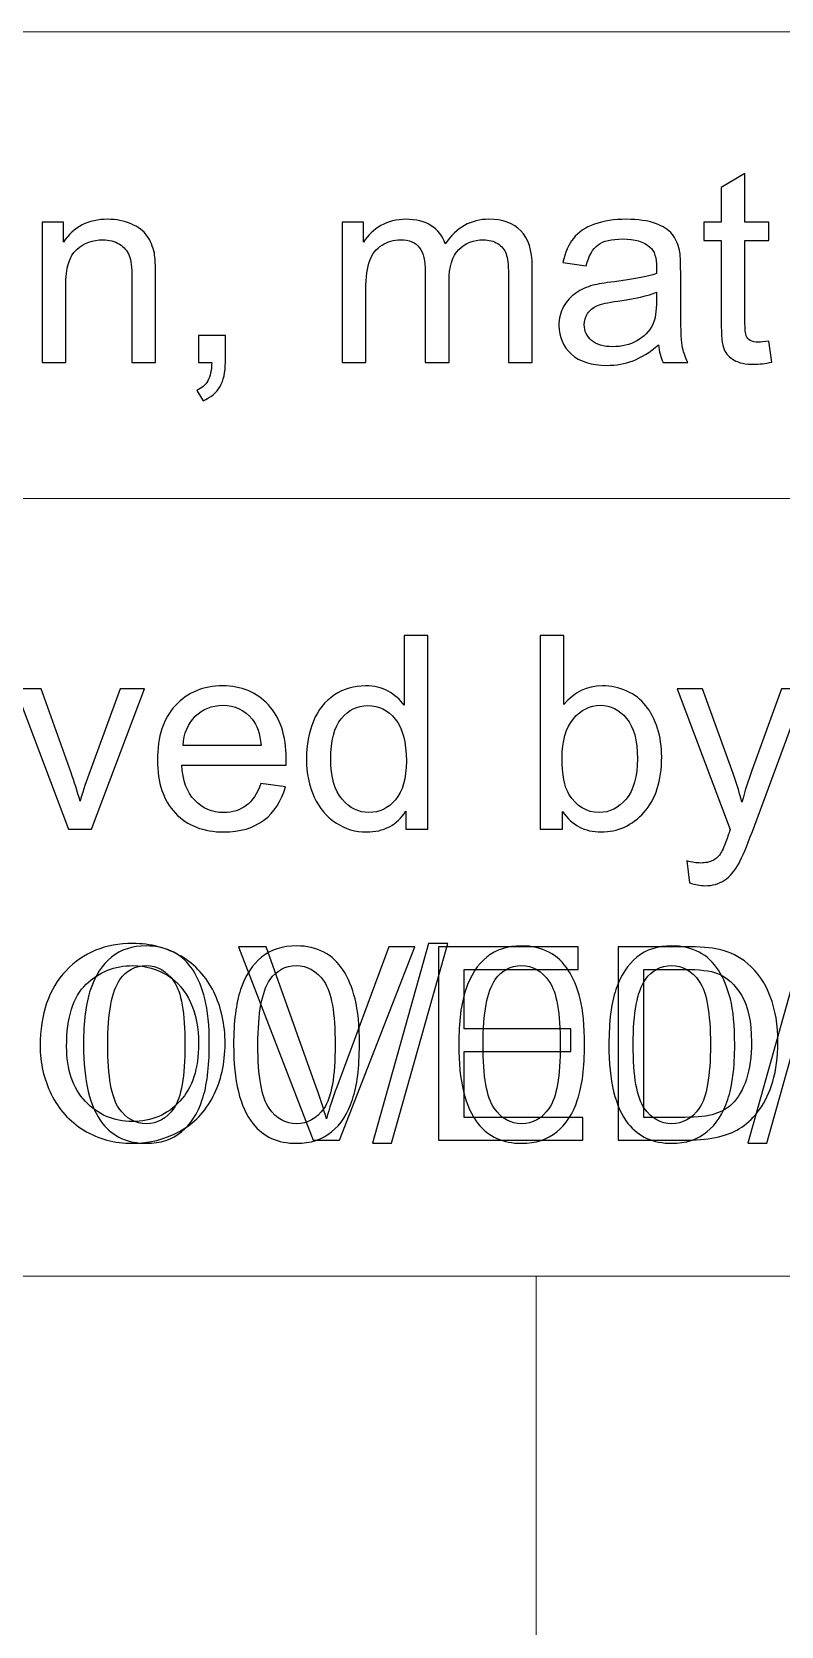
# Model space of a CAD drawing. Header units: centimetres. Extents: x -52 to 52, y -48 to 48.
# Drawn here: x 19.814 to 20.777, y -44.655 to -42.605 of the extents above; entities that cross this region are included whole.
import ezdxf

# ---------------------------------------------------------------- set-up
doc = ezdxf.new("R2010")
doc.units = ezdxf.units.CM
doc.header["$MEASUREMENT"] = 0
doc.layers.add('Title Block', color=7, linetype='Continuous')

msp = doc.modelspace()

# ---------------------------------------------------------------- linework, layer by layer
at = {"layer": 'Title Block', "lineweight": 9}
for points in [[(12.96203, -42.6054), (12.96203, -42.6054), (29.96203, -42.6054), (29.96203, -42.6054)], [(12.96203, -43.2054), (12.96203, -43.2054), (29.96203, -43.2054), (29.96203, -43.2054)], [(12.96203, -44.2054), (12.96203, -44.2054), (29.96203, -44.2054), (29.96203, -44.2054)], [(20.46203, -46.2054), (20.46203, -46.2054), (20.46203, -44.2054), (20.46203, -44.2054)]]:
    msp.add_open_spline(points, degree=3, dxfattribs=at)
at = {"layer": 'Title Block'}
for points, knots in [([(20.76134, -43.00314), (20.76134, -43.00314), (20.7655, -43.03011), (20.7655, -43.03011), (20.75694, -43.0319), (20.74924, -43.03283), (20.74253, -43.03283), (20.73147, -43.03283), (20.72291, -43.03109), (20.71678, -43.02756), (20.7107, -43.02403), (20.70642, -43.01946), (20.70393, -43.01373), (20.70144, -43.008), (20.70022, -42.99597), (20.70022, -42.97762), (20.70022, -42.97762), (20.70022, -42.8738), (20.70022, -42.8738), (20.70022, -42.8738), (20.67766, -42.8738), (20.67766, -42.8738), (20.67766, -42.8738), (20.67766, -42.85019), (20.67766, -42.85019), (20.67766, -42.85019), (20.70022, -42.85019), (20.70022, -42.85019), (20.70022, -42.85019), (20.70022, -42.80563), (20.70022, -42.80563), (20.70022, -42.80563), (20.73078, -42.78729), (20.73078, -42.78729), (20.73078, -42.78729), (20.73078, -42.85019), (20.73078, -42.85019), (20.73078, -42.85019), (20.76134, -42.85019), (20.76134, -42.85019), (20.76134, -42.85019), (20.76134, -42.8738), (20.76134, -42.8738), (20.76134, -42.8738), (20.73078, -42.8738), (20.73078, -42.8738), (20.73078, -42.8738), (20.73078, -42.97936), (20.73078, -42.97936), (20.73078, -42.9881), (20.7313, -42.99371), (20.7324, -42.9962), (20.73344, -42.99869), (20.73518, -43.00065), (20.73761, -43.00216), (20.74004, -43.00361), (20.74351, -43.00436), (20.74803, -43.00436), (20.75138, -43.00436), (20.75584, -43.00395), (20.76134, -43.00314)], [0, 0, 0, 0, 0.05, 0.05, 0.05, 0.1, 0.1, 0.1, 0.15, 0.15, 0.15, 0.2, 0.2, 0.2, 0.25, 0.25, 0.25, 0.3, 0.3, 0.3, 0.35, 0.35, 0.35, 0.4, 0.4, 0.4, 0.45, 0.45, 0.45, 0.5, 0.5, 0.5, 0.55, 0.55, 0.55, 0.6, 0.6, 0.6, 0.65, 0.65, 0.65, 0.7, 0.7, 0.7, 0.75, 0.75, 0.75, 0.8, 0.8, 0.8, 0.85, 0.85, 0.85, 0.9, 0.9, 0.9, 0.95, 0.95, 0.95, 1, 1, 1, 1]), ([(19.82663, -43.0304), (19.82663, -43.0304), (19.82663, -42.85019), (19.82663, -42.85019), (19.82663, -42.85019), (19.85406, -42.85019), (19.85406, -42.85019), (19.85406, -42.85019), (19.85406, -42.87577), (19.85406, -42.87577), (19.86725, -42.85615), (19.88635, -42.84637), (19.91129, -42.84637), (19.92217, -42.84637), (19.93212, -42.84834), (19.94121, -42.85222), (19.95029, -42.8561), (19.95712, -42.86125), (19.96164, -42.86755), (19.96615, -42.87386), (19.96933, -42.88138), (19.97113, -42.89007), (19.97223, -42.89574), (19.97281, -42.90563), (19.97281, -42.91975), (19.97281, -42.91975), (19.97281, -43.0304), (19.97281, -43.0304), (19.97281, -43.0304), (19.94225, -43.0304), (19.94225, -43.0304), (19.94225, -43.0304), (19.94225, -42.92091), (19.94225, -42.92091), (19.94225, -42.90847), (19.94109, -42.89915), (19.93872, -42.89302), (19.93635, -42.88688), (19.93212, -42.88196), (19.92611, -42.87826), (19.92009, -42.87461), (19.91297, -42.87276), (19.90487, -42.87276), (19.8919, -42.87276), (19.88073, -42.87687), (19.8713, -42.88515), (19.86187, -42.89336), (19.85718, -42.90905), (19.85718, -42.93208), (19.85718, -42.93208), (19.85718, -43.0304), (19.85718, -43.0304), (19.85718, -43.0304), (19.82663, -43.0304), (19.82663, -43.0304)], [0, 0, 0, 0, 0.0555556, 0.0555556, 0.0555556, 0.1111111, 0.1111111, 0.1111111, 0.1666667, 0.1666667, 0.1666667, 0.2222222, 0.2222222, 0.2222222, 0.2777778, 0.2777778, 0.2777778, 0.3333333, 0.3333333, 0.3333333, 0.3888889, 0.3888889, 0.3888889, 0.4444444, 0.4444444, 0.4444444, 0.5, 0.5, 0.5, 0.5555556, 0.5555556, 0.5555556, 0.6111111, 0.6111111, 0.6111111, 0.6666667, 0.6666667, 0.6666667, 0.7222222, 0.7222222, 0.7222222, 0.7777778, 0.7777778, 0.7777778, 0.8333333, 0.8333333, 0.8333333, 0.8888889, 0.8888889, 0.8888889, 0.9444444, 0.9444444, 0.9444444, 1, 1, 1, 1]), ([(20.21268, -43.0304), (20.21268, -43.0304), (20.21268, -42.85019), (20.21268, -42.85019), (20.21268, -42.85019), (20.24011, -42.85019), (20.24011, -42.85019), (20.24011, -42.85019), (20.24011, -42.87566), (20.24011, -42.87566), (20.24572, -42.86686), (20.25324, -42.85974), (20.26262, -42.85442), (20.27199, -42.84904), (20.28264, -42.84637), (20.29462, -42.84637), (20.30793, -42.84637), (20.31887, -42.84915), (20.32737, -42.85465), (20.33588, -42.8602), (20.3419, -42.8679), (20.34537, -42.87785), (20.35972, -42.85685), (20.3783, -42.84637), (20.40122, -42.84637), (20.41916, -42.84637), (20.43299, -42.85129), (20.44259, -42.86119), (20.45226, -42.87108), (20.45712, -42.8863), (20.45712, -42.90685), (20.45712, -42.90685), (20.45712, -43.0304), (20.45712, -43.0304), (20.45712, -43.0304), (20.42656, -43.0304), (20.42656, -43.0304), (20.42656, -43.0304), (20.42656, -42.91697), (20.42656, -42.91697), (20.42656, -42.90482), (20.42552, -42.89603), (20.42355, -42.89064), (20.42159, -42.88526), (20.418, -42.88098), (20.41273, -42.87768), (20.40752, -42.87438), (20.40139, -42.87276), (20.39439, -42.87276), (20.38166, -42.87276), (20.37112, -42.87699), (20.36273, -42.88538), (20.35434, -42.89383), (20.35018, -42.90731), (20.35018, -42.92583), (20.35018, -42.92583), (20.35018, -43.0304), (20.35018, -43.0304), (20.35018, -43.0304), (20.31962, -43.0304), (20.31962, -43.0304), (20.31962, -43.0304), (20.31962, -42.91344), (20.31962, -42.91344), (20.31962, -42.8999), (20.31713, -42.88972), (20.31216, -42.88295), (20.30718, -42.87618), (20.29902, -42.87276), (20.28773, -42.87276), (20.27917, -42.87276), (20.27124, -42.87502), (20.26395, -42.87953), (20.25666, -42.88405), (20.25139, -42.89064), (20.24809, -42.89938), (20.24485, -42.90806), (20.24323, -42.92062), (20.24323, -42.937), (20.24323, -42.937), (20.24323, -43.0304), (20.24323, -43.0304), (20.24323, -43.0304), (20.21268, -43.0304), (20.21268, -43.0304)], [0, 0, 0, 0, 0.0357143, 0.0357143, 0.0357143, 0.0714286, 0.0714286, 0.0714286, 0.1071429, 0.1071429, 0.1071429, 0.1428571, 0.1428571, 0.1428571, 0.1785714, 0.1785714, 0.1785714, 0.2142857, 0.2142857, 0.2142857, 0.25, 0.25, 0.25, 0.2857143, 0.2857143, 0.2857143, 0.3214286, 0.3214286, 0.3214286, 0.3571429, 0.3571429, 0.3571429, 0.3928571, 0.3928571, 0.3928571, 0.4285714, 0.4285714, 0.4285714, 0.4642857, 0.4642857, 0.4642857, 0.5, 0.5, 0.5, 0.5357143, 0.5357143, 0.5357143, 0.5714286, 0.5714286, 0.5714286, 0.6071429, 0.6071429, 0.6071429, 0.6428571, 0.6428571, 0.6428571, 0.6785714, 0.6785714, 0.6785714, 0.7142857, 0.7142857, 0.7142857, 0.75, 0.75, 0.75, 0.7857143, 0.7857143, 0.7857143, 0.8214286, 0.8214286, 0.8214286, 0.8571429, 0.8571429, 0.8571429, 0.8928571, 0.8928571, 0.8928571, 0.9285714, 0.9285714, 0.9285714, 0.9642857, 0.9642857, 0.9642857, 1, 1, 1, 1]), ([(20.61961, -43.00783), (20.60827, -43.01749), (20.59733, -43.02427), (20.58686, -43.02826), (20.57639, -43.03225), (20.56516, -43.03422), (20.55312, -43.03422), (20.53333, -43.03422), (20.51811, -43.02942), (20.50746, -43.01975), (20.49681, -43.01015), (20.49149, -42.99782), (20.49149, -42.98283), (20.49149, -42.97403), (20.49352, -42.96599), (20.49751, -42.9587), (20.50156, -42.95141), (20.50683, -42.94562), (20.51331, -42.94122), (20.51985, -42.93682), (20.52714, -42.93347), (20.5353, -42.93121), (20.54132, -42.92965), (20.5504, -42.92814), (20.5625, -42.92664), (20.58715, -42.92375), (20.60538, -42.92022), (20.61701, -42.91616), (20.61713, -42.912), (20.61718, -42.90934), (20.61718, -42.90824), (20.61718, -42.89585), (20.61429, -42.88711), (20.6085, -42.88202), (20.60069, -42.87513), (20.58906, -42.87172), (20.57367, -42.87172), (20.55926, -42.87172), (20.54861, -42.87427), (20.54178, -42.8793), (20.53489, -42.88434), (20.52986, -42.89325), (20.52656, -42.9061), (20.52656, -42.9061), (20.4967, -42.90193), (20.4967, -42.90193), (20.49942, -42.88914), (20.50387, -42.87878), (20.51012, -42.87091), (20.51637, -42.86304), (20.5254, -42.85702), (20.53721, -42.85274), (20.54895, -42.84851), (20.56267, -42.84637), (20.57818, -42.84637), (20.59357, -42.84637), (20.60613, -42.84817), (20.61579, -42.85181), (20.6254, -42.85546), (20.63252, -42.85997), (20.63703, -42.86547), (20.64155, -42.87097), (20.64473, -42.87791), (20.64658, -42.8863), (20.64757, -42.89151), (20.64809, -42.90089), (20.64809, -42.91437), (20.64809, -42.91437), (20.64809, -42.95488), (20.64809, -42.95488), (20.64809, -42.98318), (20.64872, -43.00106), (20.65, -43.00864), (20.65121, -43.01622), (20.65376, -43.02346), (20.65746, -43.0304), (20.65746, -43.0304), (20.62552, -43.0304), (20.62552, -43.0304), (20.62245, -43.02398), (20.62048, -43.01645), (20.61961, -43.00783)], [0, 0, 0, 0, 0.037037, 0.037037, 0.037037, 0.0740741, 0.0740741, 0.0740741, 0.1111111, 0.1111111, 0.1111111, 0.1481481, 0.1481481, 0.1481481, 0.1851852, 0.1851852, 0.1851852, 0.2222222, 0.2222222, 0.2222222, 0.2592593, 0.2592593, 0.2592593, 0.2962963, 0.2962963, 0.2962963, 0.3333333, 0.3333333, 0.3333333, 0.3703704, 0.3703704, 0.3703704, 0.4074074, 0.4074074, 0.4074074, 0.4444444, 0.4444444, 0.4444444, 0.4814815, 0.4814815, 0.4814815, 0.5185185, 0.5185185, 0.5185185, 0.5555556, 0.5555556, 0.5555556, 0.5925926, 0.5925926, 0.5925926, 0.6296296, 0.6296296, 0.6296296, 0.6666667, 0.6666667, 0.6666667, 0.7037037, 0.7037037, 0.7037037, 0.7407407, 0.7407407, 0.7407407, 0.7777778, 0.7777778, 0.7777778, 0.8148148, 0.8148148, 0.8148148, 0.8518519, 0.8518519, 0.8518519, 0.8888889, 0.8888889, 0.8888889, 0.9259259, 0.9259259, 0.9259259, 0.962963, 0.962963, 0.962963, 1, 1, 1, 1]), ([(20.61718, -42.94012), (20.60607, -42.94464), (20.58941, -42.94846), (20.56718, -42.95158), (20.55457, -42.95338), (20.54566, -42.9554), (20.54045, -42.95766), (20.53524, -42.95991), (20.53125, -42.96321), (20.52841, -42.9675), (20.52558, -42.97184), (20.52413, -42.97664), (20.52413, -42.98196), (20.52413, -42.99001), (20.5272, -42.99678), (20.53339, -43.00216), (20.53958, -43.00754), (20.54861, -43.01026), (20.56047, -43.01026), (20.57222, -43.01026), (20.58269, -43.00771), (20.59189, -43.00256), (20.60104, -42.99747), (20.60781, -42.99047), (20.61209, -42.98162), (20.61539, -42.97473), (20.61701, -42.9646), (20.61701, -42.95123), (20.61701, -42.95123), (20.61718, -42.94012), (20.61718, -42.94012)], [0, 0, 0, 0, 0.1, 0.1, 0.1, 0.2, 0.2, 0.2, 0.3, 0.3, 0.3, 0.4, 0.4, 0.4, 0.5, 0.5, 0.5, 0.6, 0.6, 0.6, 0.7, 0.7, 0.7, 0.8, 0.8, 0.8, 0.9, 0.9, 0.9, 1, 1, 1, 1]), ([(20.02772, -43.0304), (20.02772, -43.0304), (20.02772, -42.99568), (20.02772, -42.99568), (20.02772, -42.99568), (20.06244, -42.99568), (20.06244, -42.99568), (20.06244, -42.99568), (20.06244, -43.0304), (20.06244, -43.0304), (20.06244, -43.04319), (20.06019, -43.05355), (20.05562, -43.06142), (20.0511, -43.06929), (20.04387, -43.07542), (20.03397, -43.07971), (20.03397, -43.07971), (20.02564, -43.06651), (20.02564, -43.06651), (20.03212, -43.06368), (20.03687, -43.05951), (20.03988, -43.05407), (20.04294, -43.04857), (20.04468, -43.0407), (20.04503, -43.0304), (20.04503, -43.0304), (20.02772, -43.0304), (20.02772, -43.0304)], [0, 0, 0, 0, 0.1111111, 0.1111111, 0.1111111, 0.2222222, 0.2222222, 0.2222222, 0.3333333, 0.3333333, 0.3333333, 0.4444444, 0.4444444, 0.4444444, 0.5555556, 0.5555556, 0.5555556, 0.6666667, 0.6666667, 0.6666667, 0.7777778, 0.7777778, 0.7777778, 0.8888889, 0.8888889, 0.8888889, 1, 1, 1, 1]), ([(20.29454, -43.6304), (20.29454, -43.6304), (20.29454, -43.60754), (20.29454, -43.60754), (20.28313, -43.62531), (20.26635, -43.63422), (20.24419, -43.63422), (20.22984, -43.63422), (20.21664, -43.63028), (20.20466, -43.62236), (20.19263, -43.61449), (20.18331, -43.60343), (20.17665, -43.58931), (20.17006, -43.57513), (20.16676, -43.55887), (20.16676, -43.54047), (20.16676, -43.52253), (20.16977, -43.50627), (20.17573, -43.49163), (20.18175, -43.47704), (20.19072, -43.46582), (20.2027, -43.45806), (20.21462, -43.45025), (20.22804, -43.44637), (20.2428, -43.44637), (20.25368, -43.44637), (20.26334, -43.44869), (20.27179, -43.45326), (20.28024, -43.45783), (20.28713, -43.46385), (20.29245, -43.4712), (20.29245, -43.4712), (20.29245, -43.38179), (20.29245, -43.38179), (20.29245, -43.38179), (20.32301, -43.38179), (20.32301, -43.38179), (20.32301, -43.38179), (20.32301, -43.6304), (20.32301, -43.6304), (20.32301, -43.6304), (20.29454, -43.6304), (20.29454, -43.6304)], [0, 0, 0, 0, 0.0714286, 0.0714286, 0.0714286, 0.1428571, 0.1428571, 0.1428571, 0.2142857, 0.2142857, 0.2142857, 0.2857143, 0.2857143, 0.2857143, 0.3571429, 0.3571429, 0.3571429, 0.4285714, 0.4285714, 0.4285714, 0.5, 0.5, 0.5, 0.5714286, 0.5714286, 0.5714286, 0.6428571, 0.6428571, 0.6428571, 0.7142857, 0.7142857, 0.7142857, 0.7857143, 0.7857143, 0.7857143, 0.8571429, 0.8571429, 0.8571429, 0.9285714, 0.9285714, 0.9285714, 1, 1, 1, 1]), ([(20.49592, -43.6304), (20.49592, -43.6304), (20.46745, -43.6304), (20.46745, -43.6304), (20.46745, -43.6304), (20.46745, -43.38179), (20.46745, -43.38179), (20.46745, -43.38179), (20.498, -43.38179), (20.498, -43.38179), (20.498, -43.38179), (20.498, -43.47051), (20.498, -43.47051), (20.51091, -43.45442), (20.52734, -43.44637), (20.54737, -43.44637), (20.55842, -43.44637), (20.56895, -43.44857), (20.57885, -43.45303), (20.58874, -43.45748), (20.59685, -43.46379), (20.60327, -43.47184), (20.60964, -43.47994), (20.61467, -43.48966), (20.61826, -43.50106), (20.6219, -43.5124), (20.6237, -43.52461), (20.6237, -43.53758), (20.6237, -43.56836), (20.61606, -43.59221), (20.60084, -43.60899), (20.58556, -43.62583), (20.56728, -43.63422), (20.54592, -43.63422), (20.52468, -43.63422), (20.50802, -43.62537), (20.49592, -43.60771), (20.49592, -43.60771), (20.49592, -43.6304), (20.49592, -43.6304)], [0, 0, 0, 0, 0.0769231, 0.0769231, 0.0769231, 0.1538462, 0.1538462, 0.1538462, 0.2307692, 0.2307692, 0.2307692, 0.3076923, 0.3076923, 0.3076923, 0.3846154, 0.3846154, 0.3846154, 0.4615385, 0.4615385, 0.4615385, 0.5384615, 0.5384615, 0.5384615, 0.6153846, 0.6153846, 0.6153846, 0.6923077, 0.6923077, 0.6923077, 0.7692308, 0.7692308, 0.7692308, 0.8461538, 0.8461538, 0.8461538, 0.9230769, 0.9230769, 0.9230769, 1, 1, 1, 1]), ([(19.86074, -43.6304), (19.86074, -43.6304), (19.79275, -43.45019), (19.79275, -43.45019), (19.79275, -43.45019), (19.82544, -43.45019), (19.82544, -43.45019), (19.82544, -43.45019), (19.86398, -43.55812), (19.86398, -43.55812), (19.86815, -43.56975), (19.87203, -43.58185), (19.87556, -43.5944), (19.87828, -43.58491), (19.88204, -43.57351), (19.88696, -43.56015), (19.88696, -43.56015), (19.92701, -43.45019), (19.92701, -43.45019), (19.92701, -43.45019), (19.95837, -43.45019), (19.95837, -43.45019), (19.95837, -43.45019), (19.89014, -43.6304), (19.89014, -43.6304), (19.89014, -43.6304), (19.86074, -43.6304), (19.86074, -43.6304)], [0, 0, 0, 0, 0.1111111, 0.1111111, 0.1111111, 0.2222222, 0.2222222, 0.2222222, 0.3333333, 0.3333333, 0.3333333, 0.4444444, 0.4444444, 0.4444444, 0.5555556, 0.5555556, 0.5555556, 0.6666667, 0.6666667, 0.6666667, 0.7777778, 0.7777778, 0.7777778, 0.8888889, 0.8888889, 0.8888889, 1, 1, 1, 1]), ([(20.10802, -43.57207), (20.10802, -43.57207), (20.13962, -43.57623), (20.13962, -43.57623), (20.1347, -43.59458), (20.1255, -43.60887), (20.11207, -43.619), (20.09865, -43.62913), (20.08152, -43.63422), (20.06063, -43.63422), (20.03435, -43.63422), (20.01352, -43.62612), (19.99813, -43.60991), (19.98273, -43.59377), (19.97504, -43.57103), (19.97504, -43.5418), (19.97504, -43.51159), (19.98279, -43.4881), (19.99836, -43.47143), (20.01393, -43.45471), (20.03412, -43.44637), (20.05895, -43.44637), (20.08296, -43.44637), (20.10258, -43.45453), (20.1178, -43.47091), (20.13302, -43.48729), (20.14066, -43.51032), (20.14066, -43.54001), (20.14066, -43.5418), (20.1406, -43.54452), (20.14049, -43.54811), (20.14049, -43.54811), (20.00629, -43.54811), (20.00629, -43.54811), (20.00744, -43.56784), (20.013, -43.583), (20.02307, -43.59348), (20.03308, -43.60395), (20.04564, -43.60922), (20.06063, -43.60922), (20.0718, -43.60922), (20.08134, -43.60627), (20.08921, -43.60037), (20.09714, -43.59446), (20.10339, -43.58503), (20.10802, -43.57207)], [0, 0, 0, 0, 0.0666667, 0.0666667, 0.0666667, 0.1333333, 0.1333333, 0.1333333, 0.2, 0.2, 0.2, 0.2666667, 0.2666667, 0.2666667, 0.3333333, 0.3333333, 0.3333333, 0.4, 0.4, 0.4, 0.4666667, 0.4666667, 0.4666667, 0.5333333, 0.5333333, 0.5333333, 0.6, 0.6, 0.6, 0.6666667, 0.6666667, 0.6666667, 0.7333333, 0.7333333, 0.7333333, 0.8, 0.8, 0.8, 0.8666667, 0.8666667, 0.8666667, 0.9333333, 0.9333333, 0.9333333, 1, 1, 1, 1]), ([(20.65952, -43.69967), (20.65952, -43.69967), (20.65605, -43.67143), (20.65605, -43.67143), (20.66276, -43.67322), (20.66855, -43.67415), (20.67352, -43.67415), (20.68035, -43.67415), (20.68579, -43.67299), (20.68984, -43.67074), (20.69395, -43.66848), (20.69731, -43.6653), (20.69991, -43.66124), (20.70182, -43.65818), (20.70495, -43.6506), (20.70923, -43.63844), (20.70981, -43.63677), (20.71067, -43.63428), (20.71195, -43.63098), (20.71195, -43.63098), (20.64355, -43.45019), (20.64355, -43.45019), (20.64355, -43.45019), (20.67618, -43.45019), (20.67618, -43.45019), (20.67618, -43.45019), (20.7138, -43.55424), (20.7138, -43.55424), (20.71872, -43.56738), (20.72306, -43.58127), (20.72694, -43.59585), (20.73047, -43.58214), (20.73463, -43.56859), (20.73949, -43.55528), (20.73949, -43.55528), (20.77792, -43.45019), (20.77792, -43.45019), (20.77792, -43.45019), (20.80842, -43.45019), (20.80842, -43.45019), (20.80842, -43.45019), (20.7403, -43.63352), (20.7403, -43.63352), (20.73295, -43.65326), (20.72723, -43.6668), (20.72312, -43.67427), (20.71768, -43.68428), (20.71143, -43.69163), (20.70442, -43.69631), (20.69736, -43.701), (20.68897, -43.70332), (20.67925, -43.70332), (20.67335, -43.70332), (20.66675, -43.7021), (20.65952, -43.69967)], [0, 0, 0, 0, 0.0555556, 0.0555556, 0.0555556, 0.1111111, 0.1111111, 0.1111111, 0.1666667, 0.1666667, 0.1666667, 0.2222222, 0.2222222, 0.2222222, 0.2777778, 0.2777778, 0.2777778, 0.3333333, 0.3333333, 0.3333333, 0.3888889, 0.3888889, 0.3888889, 0.4444444, 0.4444444, 0.4444444, 0.5, 0.5, 0.5, 0.5555556, 0.5555556, 0.5555556, 0.6111111, 0.6111111, 0.6111111, 0.6666667, 0.6666667, 0.6666667, 0.7222222, 0.7222222, 0.7222222, 0.7777778, 0.7777778, 0.7777778, 0.8333333, 0.8333333, 0.8333333, 0.8888889, 0.8888889, 0.8888889, 0.9444444, 0.9444444, 0.9444444, 1, 1, 1, 1]), ([(20.00802, -43.52311), (20.00802, -43.52311), (20.10837, -43.52311), (20.10837, -43.52311), (20.10704, -43.50795), (20.10316, -43.4966), (20.09685, -43.48902), (20.08719, -43.47728), (20.07457, -43.47137), (20.05912, -43.47137), (20.04512, -43.47137), (20.03337, -43.47606), (20.02382, -43.48544), (20.01433, -43.49481), (20.00906, -43.50737), (20.00802, -43.52311)], [0, 0, 0, 0, 0.2, 0.2, 0.2, 0.4, 0.4, 0.4, 0.6, 0.6, 0.6, 0.8, 0.8, 0.8, 1, 1, 1, 1]), ([(20.19801, -43.54053), (20.19801, -43.56356), (20.20287, -43.58075), (20.21265, -43.59215), (20.22237, -43.60355), (20.23389, -43.60922), (20.24714, -43.60922), (20.26051, -43.60922), (20.27185, -43.60378), (20.28123, -43.5929), (20.29054, -43.58202), (20.29523, -43.56541), (20.29523, -43.54307), (20.29523, -43.51854), (20.29048, -43.50048), (20.28094, -43.48897), (20.27145, -43.47745), (20.2597, -43.47172), (20.24575, -43.47172), (20.23215, -43.47172), (20.22081, -43.47722), (20.21167, -43.48827), (20.20258, -43.49932), (20.19801, -43.51674), (20.19801, -43.54053)], [0, 0, 0, 0, 0.125, 0.125, 0.125, 0.25, 0.25, 0.25, 0.375, 0.375, 0.375, 0.5, 0.5, 0.5, 0.625, 0.625, 0.625, 0.75, 0.75, 0.75, 0.875, 0.875, 0.875, 1, 1, 1, 1]), ([(20.49557, -43.53897), (20.49557, -43.56049), (20.49853, -43.57606), (20.50437, -43.58567), (20.51398, -43.60135), (20.52694, -43.60922), (20.54332, -43.60922), (20.55668, -43.60922), (20.5682, -43.60343), (20.57787, -43.59186), (20.58759, -43.58028), (20.59245, -43.56304), (20.59245, -43.54012), (20.59245, -43.51663), (20.58782, -43.49932), (20.5785, -43.48816), (20.56918, -43.47699), (20.5579, -43.47137), (20.54471, -43.47137), (20.53134, -43.47137), (20.51982, -43.47716), (20.51016, -43.48873), (20.50044, -43.50031), (20.49557, -43.51703), (20.49557, -43.53897)], [0, 0, 0, 0, 0.125, 0.125, 0.125, 0.25, 0.25, 0.25, 0.375, 0.375, 0.375, 0.5, 0.5, 0.5, 0.625, 0.625, 0.625, 0.75, 0.75, 0.75, 0.875, 0.875, 0.875, 1, 1, 1, 1]), ([(19.82425, -43.90939), (19.82425, -43.86819), (19.83536, -43.8359), (19.85752, -43.81258), (19.87969, -43.78926), (19.90827, -43.77762), (19.94334, -43.77762), (19.96632, -43.77762), (19.98698, -43.78312), (20.00544, -43.79406), (20.02384, -43.805), (20.0379, -43.82027), (20.04757, -43.83989), (20.05723, -43.85945), (20.06209, -43.88167), (20.06209, -43.9065), (20.06209, -43.93167), (20.057, -43.95424), (20.04681, -43.97409), (20.03663, -43.994), (20.02222, -44.00905), (20.00359, -44.01923), (19.98489, -44.02947), (19.96475, -44.03457), (19.94317, -44.03457), (19.91973, -44.03457), (19.89884, -44.0289), (19.88038, -44.01761), (19.86198, -44.00633), (19.84797, -43.99093), (19.83848, -43.97137), (19.82899, -43.95187), (19.82425, -43.93121), (19.82425, -43.90939)], [0, 0, 0, 0, 0.0909091, 0.0909091, 0.0909091, 0.1818182, 0.1818182, 0.1818182, 0.2727273, 0.2727273, 0.2727273, 0.3636364, 0.3636364, 0.3636364, 0.4545455, 0.4545455, 0.4545455, 0.5454545, 0.5454545, 0.5454545, 0.6363636, 0.6363636, 0.6363636, 0.7272727, 0.7272727, 0.7272727, 0.8181818, 0.8181818, 0.8181818, 0.9090909, 0.9090909, 0.9090909, 1, 1, 1, 1]), ([(19.87997, -43.90772), (19.87997, -43.87838), (19.88298, -43.85465), (19.889, -43.83671), (19.89508, -43.81871), (19.90405, -43.80488), (19.91597, -43.79522), (19.92783, -43.78555), (19.94282, -43.78075), (19.96088, -43.78075), (19.97419, -43.78075), (19.98588, -43.78341), (19.996, -43.78879), (20.00607, -43.79417), (20.01441, -43.80193), (20.02089, -43.81206), (20.02737, -43.82213), (20.03246, -43.83445), (20.03616, -43.84898), (20.03993, -43.8635), (20.04178, -43.88312), (20.04178, -43.90772), (20.04178, -43.93688), (20.03877, -43.96049), (20.03281, -43.97843), (20.02685, -43.99643), (20.01788, -44.01026), (20.00596, -44.01998), (19.99409, -44.02971), (19.97905, -44.03457), (19.96088, -44.03457), (19.93698, -44.03457), (19.91817, -44.02606), (19.90451, -44.00899), (19.88813, -43.98815), (19.87997, -43.95442), (19.87997, -43.90772)], [0, 0, 0, 0, 0.0833333, 0.0833333, 0.0833333, 0.1666667, 0.1666667, 0.1666667, 0.25, 0.25, 0.25, 0.3333333, 0.3333333, 0.3333333, 0.4166667, 0.4166667, 0.4166667, 0.5, 0.5, 0.5, 0.5833333, 0.5833333, 0.5833333, 0.6666667, 0.6666667, 0.6666667, 0.75, 0.75, 0.75, 0.8333333, 0.8333333, 0.8333333, 0.9166667, 0.9166667, 0.9166667, 1, 1, 1, 1]), ([(20.07308, -43.90772), (20.07308, -43.87838), (20.07609, -43.85465), (20.08211, -43.83671), (20.08819, -43.81871), (20.09716, -43.80488), (20.10908, -43.79522), (20.12094, -43.78555), (20.13593, -43.78075), (20.15399, -43.78075), (20.1673, -43.78075), (20.17899, -43.78341), (20.18911, -43.78879), (20.19918, -43.79417), (20.20752, -43.80193), (20.214, -43.81206), (20.22048, -43.82213), (20.22557, -43.83445), (20.22927, -43.84898), (20.23304, -43.8635), (20.23489, -43.88312), (20.23489, -43.90772), (20.23489, -43.93688), (20.23188, -43.96049), (20.22592, -43.97843), (20.21996, -43.99643), (20.21099, -44.01026), (20.19907, -44.01998), (20.1872, -44.02971), (20.17216, -44.03457), (20.15399, -44.03457), (20.13009, -44.03457), (20.11128, -44.02606), (20.09762, -44.00899), (20.08124, -43.98815), (20.07308, -43.95442), (20.07308, -43.90772)], [0, 0, 0, 0, 0.0833333, 0.0833333, 0.0833333, 0.1666667, 0.1666667, 0.1666667, 0.25, 0.25, 0.25, 0.3333333, 0.3333333, 0.3333333, 0.4166667, 0.4166667, 0.4166667, 0.5, 0.5, 0.5, 0.5833333, 0.5833333, 0.5833333, 0.6666667, 0.6666667, 0.6666667, 0.75, 0.75, 0.75, 0.8333333, 0.8333333, 0.8333333, 0.9166667, 0.9166667, 0.9166667, 1, 1, 1, 1]), ([(20.17523, -44.0304), (20.17523, -44.0304), (20.07916, -43.78179), (20.07916, -43.78179), (20.07916, -43.78179), (20.11481, -43.78179), (20.11481, -43.78179), (20.11481, -43.78179), (20.1794, -43.96246), (20.1794, -43.96246), (20.18455, -43.97693), (20.18894, -43.99047), (20.19242, -44.00314), (20.19624, -43.98954), (20.20069, -43.976), (20.20578, -43.96246), (20.20578, -43.96246), (20.2728, -43.78179), (20.2728, -43.78179), (20.2728, -43.78179), (20.30636, -43.78179), (20.30636, -43.78179), (20.30636, -43.78179), (20.20943, -44.0304), (20.20943, -44.0304), (20.20943, -44.0304), (20.17523, -44.0304), (20.17523, -44.0304)], [0, 0, 0, 0, 0.1111111, 0.1111111, 0.1111111, 0.2222222, 0.2222222, 0.2222222, 0.3333333, 0.3333333, 0.3333333, 0.4444444, 0.4444444, 0.4444444, 0.5555556, 0.5555556, 0.5555556, 0.6666667, 0.6666667, 0.6666667, 0.7777778, 0.7777778, 0.7777778, 0.8888889, 0.8888889, 0.8888889, 1, 1, 1, 1]), ([(20.25161, -44.03457), (20.25161, -44.03457), (20.32383, -43.77762), (20.32383, -43.77762), (20.32383, -43.77762), (20.34843, -43.77762), (20.34843, -43.77762), (20.34843, -43.77762), (20.2762, -44.03457), (20.2762, -44.03457), (20.2762, -44.03457), (20.25161, -44.03457), (20.25161, -44.03457)], [0, 0, 0, 0, 0.25, 0.25, 0.25, 0.5, 0.5, 0.5, 0.75, 0.75, 0.75, 1, 1, 1, 1]), ([(20.33669, -44.0304), (20.33669, -44.0304), (20.33669, -43.78179), (20.33669, -43.78179), (20.33669, -43.78179), (20.5162, -43.78179), (20.5162, -43.78179), (20.5162, -43.78179), (20.5162, -43.81096), (20.5162, -43.81096), (20.5162, -43.81096), (20.36968, -43.81096), (20.36968, -43.81096), (20.36968, -43.81096), (20.36968, -43.88735), (20.36968, -43.88735), (20.36968, -43.88735), (20.50683, -43.88735), (20.50683, -43.88735), (20.50683, -43.88735), (20.50683, -43.91651), (20.50683, -43.91651), (20.50683, -43.91651), (20.36968, -43.91651), (20.36968, -43.91651), (20.36968, -43.91651), (20.36968, -44.00123), (20.36968, -44.00123), (20.36968, -44.00123), (20.52211, -44.00123), (20.52211, -44.00123), (20.52211, -44.00123), (20.52211, -44.0304), (20.52211, -44.0304), (20.52211, -44.0304), (20.33669, -44.0304), (20.33669, -44.0304)], [0, 0, 0, 0, 0.0833333, 0.0833333, 0.0833333, 0.1666667, 0.1666667, 0.1666667, 0.25, 0.25, 0.25, 0.3333333, 0.3333333, 0.3333333, 0.4166667, 0.4166667, 0.4166667, 0.5, 0.5, 0.5, 0.5833333, 0.5833333, 0.5833333, 0.6666667, 0.6666667, 0.6666667, 0.75, 0.75, 0.75, 0.8333333, 0.8333333, 0.8333333, 0.9166667, 0.9166667, 0.9166667, 1, 1, 1, 1]), ([(20.36266, -43.90772), (20.36266, -43.87838), (20.36567, -43.85465), (20.37169, -43.83671), (20.37777, -43.81871), (20.38674, -43.80488), (20.39866, -43.79522), (20.41052, -43.78555), (20.42551, -43.78075), (20.44357, -43.78075), (20.45688, -43.78075), (20.46857, -43.78341), (20.47869, -43.78879), (20.48876, -43.79417), (20.4971, -43.80193), (20.50358, -43.81206), (20.51006, -43.82213), (20.51515, -43.83445), (20.51885, -43.84898), (20.52262, -43.8635), (20.52447, -43.88312), (20.52447, -43.90772), (20.52447, -43.93688), (20.52146, -43.96049), (20.5155, -43.97843), (20.50954, -43.99643), (20.50057, -44.01026), (20.48865, -44.01998), (20.47678, -44.02971), (20.46174, -44.03457), (20.44357, -44.03457), (20.41967, -44.03457), (20.40086, -44.02606), (20.3872, -44.00899), (20.37082, -43.98815), (20.36266, -43.95442), (20.36266, -43.90772)], [0, 0, 0, 0, 0.0833333, 0.0833333, 0.0833333, 0.1666667, 0.1666667, 0.1666667, 0.25, 0.25, 0.25, 0.3333333, 0.3333333, 0.3333333, 0.4166667, 0.4166667, 0.4166667, 0.5, 0.5, 0.5, 0.5833333, 0.5833333, 0.5833333, 0.6666667, 0.6666667, 0.6666667, 0.75, 0.75, 0.75, 0.8333333, 0.8333333, 0.8333333, 0.9166667, 0.9166667, 0.9166667, 1, 1, 1, 1]), ([(20.55577, -43.90772), (20.55577, -43.87838), (20.55878, -43.85465), (20.5648, -43.83671), (20.57088, -43.81871), (20.57985, -43.80488), (20.59177, -43.79522), (20.60363, -43.78555), (20.61862, -43.78075), (20.63668, -43.78075), (20.64999, -43.78075), (20.66168, -43.78341), (20.6718, -43.78879), (20.68187, -43.79417), (20.69021, -43.80193), (20.69669, -43.81206), (20.70317, -43.82213), (20.70826, -43.83445), (20.71196, -43.84898), (20.71573, -43.8635), (20.71758, -43.88312), (20.71758, -43.90772), (20.71758, -43.93688), (20.71457, -43.96049), (20.70861, -43.97843), (20.70265, -43.99643), (20.69368, -44.01026), (20.68176, -44.01998), (20.66989, -44.02971), (20.65485, -44.03457), (20.63668, -44.03457), (20.61278, -44.03457), (20.59397, -44.02606), (20.58031, -44.00899), (20.56393, -43.98815), (20.55577, -43.95442), (20.55577, -43.90772)], [0, 0, 0, 0, 0.0833333, 0.0833333, 0.0833333, 0.1666667, 0.1666667, 0.1666667, 0.25, 0.25, 0.25, 0.3333333, 0.3333333, 0.3333333, 0.4166667, 0.4166667, 0.4166667, 0.5, 0.5, 0.5, 0.5833333, 0.5833333, 0.5833333, 0.6666667, 0.6666667, 0.6666667, 0.75, 0.75, 0.75, 0.8333333, 0.8333333, 0.8333333, 0.9166667, 0.9166667, 0.9166667, 1, 1, 1, 1]), ([(20.5676, -44.0304), (20.5676, -44.0304), (20.5676, -43.78179), (20.5676, -43.78179), (20.5676, -43.78179), (20.65324, -43.78179), (20.65324, -43.78179), (20.67257, -43.78179), (20.68733, -43.78295), (20.69751, -43.78532), (20.71175, -43.78862), (20.7239, -43.79458), (20.73397, -43.80314), (20.74711, -43.81426), (20.75689, -43.82838), (20.76337, -43.84562), (20.76991, -43.86287), (20.77315, -43.8826), (20.77315, -43.90476), (20.77315, -43.92363), (20.77095, -43.94035), (20.76655, -43.95494), (20.76215, -43.96952), (20.75648, -43.98162), (20.7496, -43.99116), (20.74265, -44.00071), (20.73513, -44.00824), (20.72691, -44.01368), (20.71875, -44.01917), (20.70886, -44.02334), (20.69728, -44.02618), (20.68565, -44.02901), (20.67234, -44.0304), (20.65729, -44.0304), (20.65729, -44.0304), (20.5676, -44.0304), (20.5676, -44.0304)], [0, 0, 0, 0, 0.0833333, 0.0833333, 0.0833333, 0.1666667, 0.1666667, 0.1666667, 0.25, 0.25, 0.25, 0.3333333, 0.3333333, 0.3333333, 0.4166667, 0.4166667, 0.4166667, 0.5, 0.5, 0.5, 0.5833333, 0.5833333, 0.5833333, 0.6666667, 0.6666667, 0.6666667, 0.75, 0.75, 0.75, 0.8333333, 0.8333333, 0.8333333, 0.9166667, 0.9166667, 0.9166667, 1, 1, 1, 1]), ([(20.7343, -44.03457), (20.7343, -44.03457), (20.80652, -43.77762), (20.80652, -43.77762), (20.80652, -43.77762), (20.83112, -43.77762), (20.83112, -43.77762), (20.83112, -43.77762), (20.75889, -44.03457), (20.75889, -44.03457), (20.75889, -44.03457), (20.7343, -44.03457), (20.7343, -44.03457)], [0, 0, 0, 0, 0.25, 0.25, 0.25, 0.5, 0.5, 0.5, 0.75, 0.75, 0.75, 1, 1, 1, 1]), ([(19.85827, -43.90997), (19.85827, -43.93989), (19.86632, -43.96344), (19.88241, -43.98063), (19.89849, -43.99782), (19.91869, -44.00644), (19.943, -44.00644), (19.96776, -44.00644), (19.98808, -43.99776), (20.00411, -43.9804), (20.02008, -43.96304), (20.02806, -43.93839), (20.02806, -43.90644), (20.02806, -43.88625), (20.02465, -43.8686), (20.01782, -43.85355), (20.01099, -43.8385), (20.00098, -43.82681), (19.98785, -43.81854), (19.97465, -43.81026), (19.95989, -43.8061), (19.94352, -43.8061), (19.92025, -43.8061), (19.90023, -43.81408), (19.88345, -43.83005), (19.86667, -43.84603), (19.85827, -43.87265), (19.85827, -43.90997)], [0, 0, 0, 0, 0.1111111, 0.1111111, 0.1111111, 0.2222222, 0.2222222, 0.2222222, 0.3333333, 0.3333333, 0.3333333, 0.4444444, 0.4444444, 0.4444444, 0.5555556, 0.5555556, 0.5555556, 0.6666667, 0.6666667, 0.6666667, 0.7777778, 0.7777778, 0.7777778, 0.8888889, 0.8888889, 0.8888889, 1, 1, 1, 1]), ([(19.91122, -43.90783), (19.91122, -43.94875), (19.91597, -43.97594), (19.92552, -43.98937), (19.93507, -44.00285), (19.94687, -44.00957), (19.96088, -44.00957), (19.97488, -44.00957), (19.98669, -44.0028), (19.99623, -43.98931), (20.00578, -43.97577), (20.01053, -43.94863), (20.01053, -43.90783), (20.01053, -43.86692), (20.00578, -43.83972), (19.99623, -43.82629), (19.98674, -43.81281), (19.97482, -43.8061), (19.96053, -43.8061), (19.94652, -43.8061), (19.9353, -43.81206), (19.92691, -43.82392), (19.91643, -43.83902), (19.91122, -43.86703), (19.91122, -43.90783)], [0, 0, 0, 0, 0.125, 0.125, 0.125, 0.25, 0.25, 0.25, 0.375, 0.375, 0.375, 0.5, 0.5, 0.5, 0.625, 0.625, 0.625, 0.75, 0.75, 0.75, 0.875, 0.875, 0.875, 1, 1, 1, 1]), ([(20.10433, -43.90783), (20.10433, -43.94875), (20.10908, -43.97594), (20.11863, -43.98937), (20.12818, -44.00285), (20.13998, -44.00957), (20.15399, -44.00957), (20.16799, -44.00957), (20.1798, -44.0028), (20.18934, -43.98931), (20.19889, -43.97577), (20.20364, -43.94863), (20.20364, -43.90783), (20.20364, -43.86692), (20.19889, -43.83972), (20.18934, -43.82629), (20.17985, -43.81281), (20.16793, -43.8061), (20.15364, -43.8061), (20.13963, -43.8061), (20.12841, -43.81206), (20.12002, -43.82392), (20.10954, -43.83902), (20.10433, -43.86703), (20.10433, -43.90783)], [0, 0, 0, 0, 0.125, 0.125, 0.125, 0.25, 0.25, 0.25, 0.375, 0.375, 0.375, 0.5, 0.5, 0.5, 0.625, 0.625, 0.625, 0.75, 0.75, 0.75, 0.875, 0.875, 0.875, 1, 1, 1, 1]), ([(20.39391, -43.90783), (20.39391, -43.94875), (20.39866, -43.97594), (20.40821, -43.98937), (20.41776, -44.00285), (20.42956, -44.00957), (20.44357, -44.00957), (20.45757, -44.00957), (20.46938, -44.0028), (20.47892, -43.98931), (20.48847, -43.97577), (20.49322, -43.94863), (20.49322, -43.90783), (20.49322, -43.86692), (20.48847, -43.83972), (20.47892, -43.82629), (20.46943, -43.81281), (20.45751, -43.8061), (20.44322, -43.8061), (20.42921, -43.8061), (20.41799, -43.81206), (20.4096, -43.82392), (20.39912, -43.83902), (20.39391, -43.86703), (20.39391, -43.90783)], [0, 0, 0, 0, 0.125, 0.125, 0.125, 0.25, 0.25, 0.25, 0.375, 0.375, 0.375, 0.5, 0.5, 0.5, 0.625, 0.625, 0.625, 0.75, 0.75, 0.75, 0.875, 0.875, 0.875, 1, 1, 1, 1]), ([(20.58702, -43.90783), (20.58702, -43.94875), (20.59177, -43.97594), (20.60132, -43.98937), (20.61087, -44.00285), (20.62267, -44.00957), (20.63668, -44.00957), (20.65068, -44.00957), (20.66249, -44.0028), (20.67203, -43.98931), (20.68158, -43.97577), (20.68633, -43.94863), (20.68633, -43.90783), (20.68633, -43.86692), (20.68158, -43.83972), (20.67203, -43.82629), (20.66254, -43.81281), (20.65062, -43.8061), (20.63633, -43.8061), (20.62232, -43.8061), (20.6111, -43.81206), (20.60271, -43.82392), (20.59223, -43.83902), (20.58702, -43.86703), (20.58702, -43.90783)], [0, 0, 0, 0, 0.125, 0.125, 0.125, 0.25, 0.25, 0.25, 0.375, 0.375, 0.375, 0.5, 0.5, 0.5, 0.625, 0.625, 0.625, 0.75, 0.75, 0.75, 0.875, 0.875, 0.875, 1, 1, 1, 1]), ([(20.60058, -44.00123), (20.60058, -44.00123), (20.65359, -44.00123), (20.65359, -44.00123), (20.66997, -44.00123), (20.68282, -43.99973), (20.69213, -43.99666), (20.70145, -43.99359), (20.70886, -43.98931), (20.71441, -43.98376), (20.72217, -43.97594), (20.72824, -43.96541), (20.73258, -43.95222), (20.73692, -43.93902), (20.73912, -43.92305), (20.73912, -43.90424), (20.73912, -43.8782), (20.73484, -43.85818), (20.72633, -43.84417), (20.71783, -43.83017), (20.70747, -43.82079), (20.69526, -43.81605), (20.68646, -43.81264), (20.67228, -43.81096), (20.65272, -43.81096), (20.65272, -43.81096), (20.60058, -43.81096), (20.60058, -43.81096), (20.60058, -43.81096), (20.60058, -44.00123), (20.60058, -44.00123)], [0, 0, 0, 0, 0.1, 0.1, 0.1, 0.2, 0.2, 0.2, 0.3, 0.3, 0.3, 0.4, 0.4, 0.4, 0.5, 0.5, 0.5, 0.6, 0.6, 0.6, 0.7, 0.7, 0.7, 0.8, 0.8, 0.8, 0.9, 0.9, 0.9, 1, 1, 1, 1])]:
    msp.add_open_spline(points, degree=3, knots=knots, dxfattribs=at)

doc.saveas('drawing.dxf')
